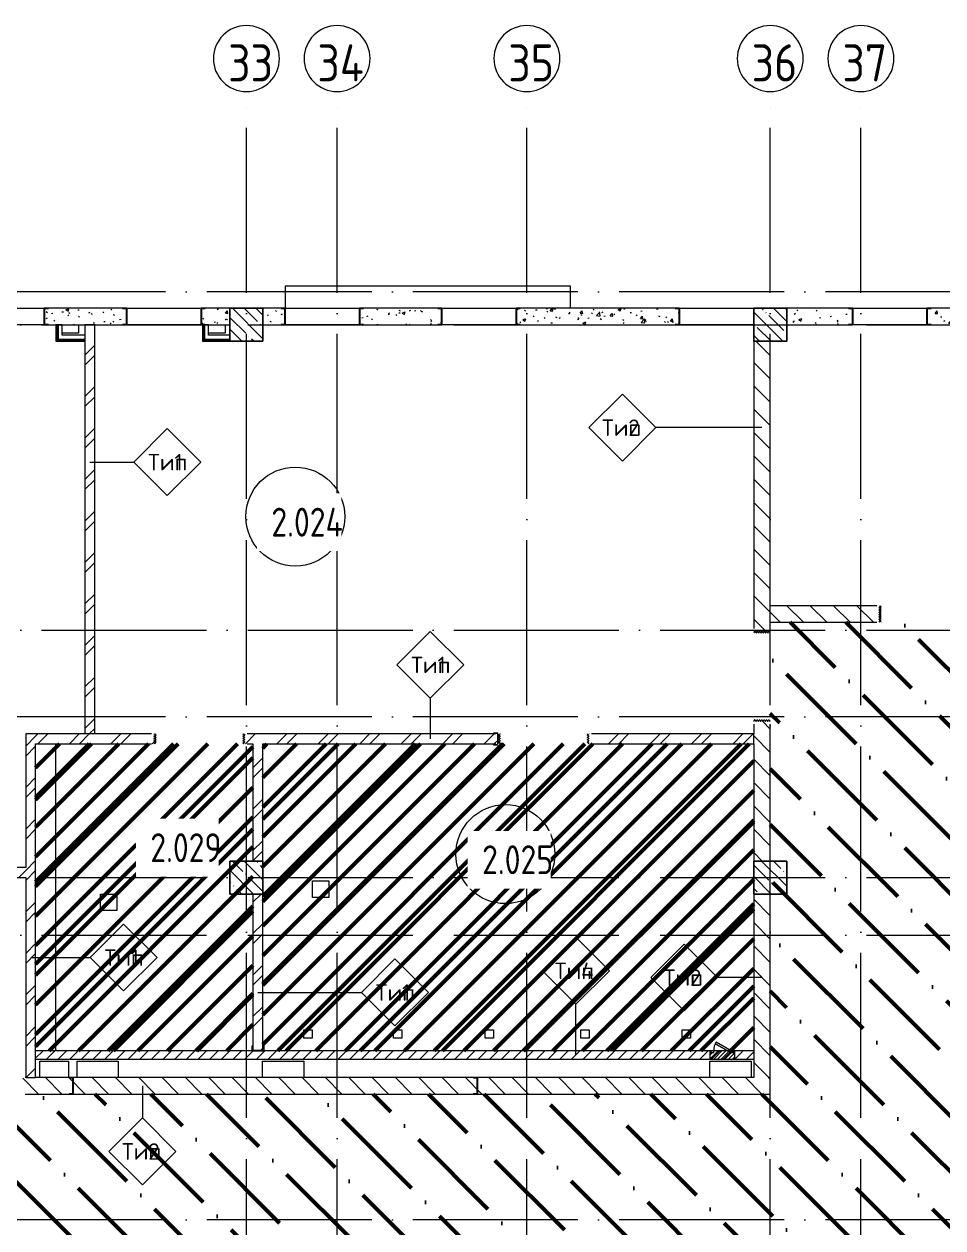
# Model space of a CAD drawing. Header units: millimetres. Extents: x -68946 to 288321, y -402657 to 324925.
# Drawn here: x 143814 to 154953, y -73557 to -58965 of the extents above; entities that cross this region are included whole.
import ezdxf

# ---------------------------------------------------------------- set-up
doc = ezdxf.new("R2010")
doc.units = ezdxf.units.MM
doc.linetypes.add('ADSK_Линия сетки', pattern=[2500, 2000, -250, 0, -250])
for name, color, linetype, lineweight in [('3.4) ПТ-11       4 вып', 150, 'Continuous', 60), ('3.4) ПТ-2.15    4 вып', 200, 'Continuous', 60), ('4.4) Обесп. ЧНП-8 4 вып', 152, 'Continuous', 60), ('A-AREA-____-IDEN', 250, 'Continuous', 9), ('A-DETL-GENF-OTLN', 250, 'Continuous', 5), ('A-DOOR-____-MCUT', 250, 'Continuous', 5), ('A-DOOR-____-OTLN', 250, 'Continuous', 5), ('A-FLOR-____-OTLN', 192, 'Continuous', 9), ('A-WALL-____-IDEN', 250, 'Continuous', 9), ('A-WALL-____-MCUT', 250, 'Continuous', 13), ('A-WALL-____-PATT', 250, 'Continuous', 13), ('A-WALL-FNSH-MCUT', 250, 'Continuous', 13), ('I-WALL-____-OTLN', 250, 'Continuous', 9), ('S-COLS-____-MCUT', 250, 'Continuous', 25), ('S-COLS-____-OTLN', 250, 'Continuous', 9), ('S-GRID-____-IDEN', 250, 'Continuous', 9), ('S-GRID-____-OTLN', 250, 'Continuous', 9)]:
    doc.layers.add(name, color=color, linetype=linetype, lineweight=lineweight)
doc.styles.add('GOST Common', font='', dxfattribs={"width": 0.9, "height": 350})
doc.styles.add('ISOCPEUR', font='isocpeur.ttf', dxfattribs={"width": 0.8, "height": 100})
doc.styles.add('ISOCPEUR_3', font='isocpeur.ttf', dxfattribs={"height": 250})
doc.styles.get('GOST Common').set_extended_font_data('GOST Common')
pattern_1 = [(135, (28708.77, -120984.93), (-141.42136, -141.42136), [])]
pattern_2 = [(45, (28708.77, -120984.93), (-251.4472, 251.4472), []), (45, (28708.77, -120603.93), (-251.4472, 251.4472), [])]
pattern_3 = [(135, (1751.41, 124.685), (-14.14214, -14.14214), []), (225, (1751.41, 124.685), (14.14214, -14.14214), [])]
pattern_4 = [(45, (-371.384, 124.685), (-14.1421, 14.1421), []), (135, (-371.384, 124.685), (-14.1421, -14.1421), [])]
pattern_5 = [(135, (1751.41, 164.685), (-14.14214, -14.14214), []), (225, (1751.41, 164.685), (14.14214, -14.14214), [])]
pattern_6 = [(45, (-371.384, 164.685), (-14.1421, 14.1421), []), (135, (-371.384, 164.685), (-14.1421, -14.1421), [])]
pattern_7 = [(135, (28708.77, -120984.93), (-142.5612, -142.5612), []), (135, (28851.33, -120984.93), (-142.5612, -142.5612), [252.016, -50.403, 3.353, -47.05])]
pattern_8 = [(50, (28708.77, -120984.93), (364.3679, -31.8783), [38.1, -419.1]), (355, (28708.77, -120984.93), (-70.4859, 382.1133), [30.48, -335.28]), (100.451, (28739.14, -120987.6), (293.885, 350.2334), [32.38, -356.18]), (46.184, (28708.77, -120883.33), (542.1585, -84.0858), [57.15, -628.65]), (96.636, (28753.95, -120890.34), (474.8049, 494.8554), [48.57, -534.27]), (351.184, (28708.8, -120883.33), (474.8102, 494.85), [45.72, -502.92]), (21, (28759.57, -120908.73), (303.22847, -204.53046), [38.1, -419.1]), (326, (28759.57, -120908.73), (123.6039, 368.376), [30.48, -335.28]), (71.451, (28784.84, -120925.78), (426.8341, 163.8427), [32.38, -356.18]), (37.5, (28708.77, -120984.93), (6.17665, 169.11015), [16.764, -314.452, 16.764, -323.596, -336.55]), (37.5, (28708.77, -120984.93), (6.17665, 169.11015), [-671.576, 16.764, -319.786]), (7.5, (28708.77, -120984.93), (133.63888, 200.3615), [16.764, -177.292, 16.764, -306.832, -128.27]), (7.5, (28708.77, -120984.93), (133.63888, 200.3615), [-517.652, 16.764, -111.506]), (327.5, (28595.49, -120984.93), (271.18182, -11.45836), [16.764, -110.236, 16.764, -379.476, -525.78]), (327.5, (28595.49, -120984.93), (271.18182, -11.45836), [-523.24, 16.764, -509.016]), (317.5, (28544.7, -120984.93), (296.2585, 50.85285), [16.764, -148.336, 16.764, -246.38, -373.38]), (317.5, (28544.7, -120984.93), (296.2585, 50.85285), [-428.244, 16.764, -356.616])]

# ---------------------------------------------------------------- blocks, each defined once
blk = doc.blocks.new('Дверь_СКБ_1Ст_Внутренняя - Д-32л_1100x2100h_Душ-42648193-АР1_Кладочный план 2 этажа С2и3')
at = {"layer": 'A-DOOR-____-OTLN'}
h = blk.add_hatch(dxfattribs=at)
h.set_pattern_fill('FP_24', color=256, style=0, pattern_type=2)
h.set_pattern_definition(pattern_4)
h.paths.add_polyline_path([(-537.5, 60), (-537.5, -60), (-512.5, -60), (-512.5, 60)])
h = blk.add_hatch(dxfattribs=at)
h.set_pattern_fill('FP_23', color=256, style=0, pattern_type=2)
h.set_pattern_definition(pattern_3)
h.paths.add_polyline_path([(562.5, 60), (537.5, 60), (537.5, -60), (562.5, -60)])
blk = doc.blocks.new('Дверь_СКБ_1Ст_Внутренняя - Д-3п_1100x2100h_С_У мужской_ С_У женский-V2-АР1_Кладочный план 2 этажа С2и3')
at = {"layer": 'A-DOOR-____-OTLN'}
h = blk.add_hatch(dxfattribs=at)
h.set_pattern_fill('FP_20', color=256, style=0, pattern_type=2)
h.set_pattern_definition(pattern_6)
h.paths.add_polyline_path([(-512.5, 100), (-537.5, 100), (-537.5, -100), (-512.5, -100)])
h = blk.add_hatch(dxfattribs=at)
h.set_pattern_fill('FP_19', color=256, style=0, pattern_type=2)
h.set_pattern_definition(pattern_5)
h.paths.add_polyline_path([(562.5, -100), (562.5, 100), (537.5, 100), (537.5, -100)])
blk = doc.blocks.new('Дверь_СКБ_1Ст_Внутренняя - Д-3п_1100x2100h_С_У мужской_ С_У женский-41848194-АР1_Кладочный план 2 этажа С2и3')
at = {"layer": 'A-DOOR-____-OTLN'}
h = blk.add_hatch(dxfattribs=at)
h.set_pattern_fill('FP_20', color=256, style=0, pattern_type=2)
h.set_pattern_definition(pattern_6)
h.paths.add_polyline_path([(-512.5, 100), (-537.5, 100), (-537.5, -100), (-512.5, -100)])
h = blk.add_hatch(dxfattribs=at)
h.set_pattern_fill('FP_19', color=256, style=0, pattern_type=2)
h.set_pattern_definition(pattern_5)
h.paths.add_polyline_path([(562.5, 100), (537.5, 100), (537.5, -100), (562.5, -100)])
blk = doc.blocks.new('ADSK_КолоннаНесущая_Швеллер_Гнутый_ГОСТ 8278-83 - 200х50х4_таб_1 2-38569602-АР1_Кладочный план 2 этажа С2и3')
at = {"layer": 'S-COLS-____-MCUT'}
for p, q in [((-10.1, 90), (-10.1, -90)), ((-6.1, -90), (-6.1, 90)), ((39.9, 100), (-0.1, 100)), ((-0.1, 96), (39.9, 96)), ((39.9, 96), (39.9, 100)), ((39.9, -96), (-0.1, -96)), ((-0.1, -100), (39.9, -100)), ((39.9, -100), (39.9, -96))]:
    blk.add_line(p, q, dxfattribs=at)
for centre, radius, start, end in [((-0.1, 90), 10, 90, 180), ((-0.1, 90), 6, 90, 180), ((-0.1, -90), 10, 180, 270), ((-0.1, -90), 6, 180, 270)]:
    blk.add_arc(centre, radius, start, end, dxfattribs=at)
blk = doc.blocks.new('ADSK_КолоннаНесущая_Швеллер_Гнутый_ГОСТ 8278-83 - 140х60х5_таб_1-V52-АР1_Кладочный план 2 этажа С2и3')
at = {"layer": 'S-COLS-____-MCUT'}
for p, q in [((-11.2, -58), (-11.2, 58)), ((43.8, 70), (-4.2, 70)), ((13.8, 65), (43.8, 65)), ((43.8, 65), (43.8, 70)), ((-4.2, -70), (43.8, -70)), ((43.8, -65), (13.8, -65)), ((43.8, -70), (43.8, -65))]:
    blk.add_line(p, q, dxfattribs=at)
for centre, radius, start, end in [((-4.2, 58), 12, 169.3934, 180), ((-4.2, 58), 7, 161.81725, 180), ((-4.2, 58), 12, 90, 115.6066), ((-4.2, -58), 12, 180, 190.6066), ((-4.2, -58), 7, 180, 198.18275), ((-4.2, -58), 12, 244.3934, 270)]:
    blk.add_arc(centre, radius, start, end, dxfattribs=at)
blk = doc.blocks.new('ADSK_КолоннаНесущая_Швеллер_Гнутый_ГОСТ 8278-83 - 140х60х5_таб_1-39139442-АР1_Кладочный план 2 этажа С2и3')
at = {"layer": 'S-COLS-____-MCUT'}
for p, q in [((-16.2, 58), (-16.2, -58)), ((-11.2, -58), (-11.2, 58)), ((43.8, 70), (-4.2, 70)), ((-4.2, 65), (43.8, 65)), ((43.8, 65), (43.8, 70)), ((43.8, -65), (-4.2, -65)), ((-4.2, -70), (43.8, -70)), ((43.8, -70), (43.8, -65))]:
    blk.add_line(p, q, dxfattribs=at)
for centre, radius, start, end in [((-4.2, 58), 12, 90, 180), ((-4.2, 58), 7, 90, 180), ((-4.2, -58), 12, 180, 270), ((-4.2, -58), 7, 180, 270)]:
    blk.add_arc(centre, radius, start, end, dxfattribs=at)
blk = doc.blocks.new('ADSK_КолоннаНесущая_Швеллер_Гнутый_ГОСТ 8278-83 - 200х50х4_таб_1 2-V47-АР1_Кладочный план 2 этажа С2и3')
at = {"layer": 'S-COLS-____-MCUT'}
for p, q in [((-10.1, 90), (-10.1, -90)), ((-6.1, -90), (-6.1, 90)), ((39.9, 100), (-0.1, 100)), ((-0.1, 96), (39.9, 96)), ((39.9, 96), (39.9, 100)), ((39.9, -96), (-0.1, -96)), ((-0.1, -100), (39.9, -100)), ((39.9, -100), (39.9, -96))]:
    blk.add_line(p, q, dxfattribs=at)
for centre, radius, start, end in [((-0.1, 90), 10, 90, 180), ((-0.1, 90), 6, 90, 180), ((-0.1, -90), 10, 180, 270), ((-0.1, -90), 6, 180, 270)]:
    blk.add_arc(centre, radius, start, end, dxfattribs=at)
blk = doc.blocks.new('Дверь_СКБ_1Ст_Внутренняя - Д-32п_1100x2100h_Душ-42648261-АР1_Кладочный план 2 этажа С2и3')
at = {"layer": 'A-DOOR-____-OTLN'}
h = blk.add_hatch(dxfattribs=at)
h.set_pattern_fill('FP_24', color=256, style=0, pattern_type=2)
h.set_pattern_definition(pattern_4)
h.paths.add_polyline_path([(-537.5, 60), (-537.5, -60), (-512.5, -60), (-512.5, 60)])
h = blk.add_hatch(dxfattribs=at)
h.set_pattern_fill('FP_23', color=256, style=0, pattern_type=2)
h.set_pattern_definition(pattern_3)
h.paths.add_polyline_path([(562.5, 60), (537.5, 60), (537.5, -60), (562.5, -60)])
blk = doc.blocks.new('АР_Люк - ЛРС_ВК_300х400_внутренний_RAL 9003-V63-АР1_Кладочный план 2 этажа С2и3')
at = {"layer": 'A-DOOR-____-OTLN'}
h = blk.add_hatch(dxfattribs=at)
h.set_pattern_fill('FP_88', color=256, style=0, pattern_type=2)
h.set_pattern_definition([(45, (125, 0), (-22.6274, 22.6274), [])])
h.paths.add_polyline_path([(275, -50), (275, 50), (-25, 50), (-25, -50)])
at = {"layer": 'A-DETL-GENF-OTLN'}
for p, q in [((275, 50), (-25, 50)), ((-25, 50), (-25, -50)), ((275, -50), (275, 50)), ((-25, -50), (275, -50))]:
    blk.add_line(p, q, dxfattribs=at)
at = {"layer": 'A-DOOR-____-MCUT'}
for p, q in [((48, 155), (38, 138)), ((230, 50), (48, 155)), ((20, 50), (-15, 50)), ((-15, 50), (-15, 30)), ((-15, 30), (20, 30)), ((20, 30), (20, 50)), ((38, 138), (220, 33)), ((220, 33), (230, 50)), ((265, 50), (230, 50)), ((230, 50), (230, 30)), ((230, 30), (265, 30)), ((265, 30), (265, 50))]:
    blk.add_line(p, q, dxfattribs=at)
blk.add_arc((230, 50), 210, 150, 180, dxfattribs=at)
blk = doc.blocks.new('Ось сетки - Круг_Ø8 мм-39983606-АР1_Кладочный план 2 этажа С2и3')
at = {"layer": 'S-GRID-____-IDEN'}
for start, end in [(360, 180), (180, 360)]:
    blk.add_arc((0, 0), 4, start, end, dxfattribs=at)
blk = doc.blocks.new('AAR_СКБ_Марка_Помещения_мал - Номер-28977439-АР1_Кладочный план 2 этажа С2и3')
at = {"layer": 'A-AREA-____-IDEN'}
blk.add_circle((-0.028, 0), 3, dxfattribs=at)
blk = doc.blocks.new('ADSK_Марка_Стена - Типоразмер_ADSK_Марка-30564887-АР1_Кладочный план 2 этажа С2и3')
at = {"layer": 'A-WALL-____-IDEN'}
for p, q in [((-0.16, 4.37), (-4.21, 0.31)), ((3.9, 0.31), (-0.16, 4.37)), ((-4.21, 0.31), (-0.16, -3.74)), ((-0.16, -3.74), (3.9, 0.31))]:
    blk.add_line(p, q, dxfattribs=at)

msp = doc.modelspace()

# ---------------------------------------------------------------- hatches: boundary and pattern name
at = {"layer": '3.4) ПТ-11       4 вып'}
h = msp.add_hatch(dxfattribs=at)
h.set_pattern_fill('ANSI31', color=256, scale=222)
h.paths.add_polyline_path([(146588.7728, -67689.9347), (143953.7722, -67689.9347), (143953.7722, -71409.9347), (146588.7728, -71409.9347)])
h = msp.add_hatch(dxfattribs=at)
h.set_pattern_fill('ANSI31', color=256, scale=222)
h.paths.add_polyline_path([(146708.7728, -67689.9347), (152658.7718, -67689.9347), (152658.7718, -71409.9347), (146708.7728, -71409.9347)])
at = {"layer": '3.4) ПТ-2.15    4 вып'}
h = msp.add_hatch(dxfattribs=at)
h.set_pattern_fill('ANSI36', color=256, scale=150, angle=90)
h.paths.add_polyline_path([(147408.7722, -75659.9342), (165208.7722, -75659.9342), (165208.7722, -71934.9336), (147408.7722, -71934.9336), (137808.8181, -71934.9336), (137808.8181, -85209.9342), (147408.7722, -85209.9342)])
h.paths.add_polyline_path([(142108.7722, -81209.9347), (142108.7722, -80809.9347), (142958.7722, -80809.9347), (142958.7722, -81209.9347)], flags=16)
h.paths.add_polyline_path([(142108.7722, -75659.9347), (142108.7722, -75259.9342), (142958.7722, -75259.9342), (142958.7722, -75659.9347)], flags=16)
h.paths.add_polyline_path([(152858.7718, -71934.9336), (155629.7509, -71934.9336), (155629.7509, -66214.9336), (152858.7718, -66214.9336)])
at = {"layer": '4.4) Обесп. ЧНП-8 4 вып'}
h = msp.add_hatch(dxfattribs=at)
h.set_pattern_fill('ANSI31', color=256, scale=80)
h.paths.add_polyline_path([(146588.7728, -67689.9347), (143953.7722, -67689.9347), (143953.7722, -71409.9347), (146588.7728, -71409.9347)])
h = msp.add_hatch(dxfattribs=at)
h.set_pattern_fill('ANSI31', color=256, scale=80)
h.paths.add_polyline_path([(146708.7728, -67689.9347), (152658.7718, -67689.9347), (152658.7718, -71409.9347), (146708.7728, -71409.9347)])
at = {"layer": 'A-WALL-____-PATT', "lineweight": 15}
h = msp.add_hatch(dxfattribs=at)
h.set_pattern_fill('FP_83', color=256, style=0, pattern_type=2)
h.set_pattern_definition(pattern_8)
h.paths.add_polyline_path([(145058.7722, -62609.9347), (145058.7722, -62409.9347), (144058.7722, -62409.9347), (144058.7722, -62609.9347), (145012.6925, -62609.9347)])
h.paths.add_polyline_path([(142958.7503, -62609.9347), (143158.7722, -62609.9347), (143158.7722, -62409.9347), (142958.7503, -62409.9347)])
h.paths.add_polyline_path([(145958.7722, -62609.9347), (146308.7503, -62609.9347), (146308.7503, -62409.9347), (145958.7722, -62409.9347), (145958.7722, -62530.9962)])
h = msp.add_hatch(dxfattribs=at)
h.set_pattern_fill('FP_83', color=256, style=0, pattern_type=2)
h.set_pattern_definition(pattern_8)
h.paths.add_polyline_path([(150710.5839, -62609.9347), (151758.7503, -62609.9347), (151758.7503, -62409.9347), (149778.7722, -62409.9347), (149778.7722, -62609.9347)])
h.paths.add_polyline_path([(146978.7728, -62609.9347), (146978.7728, -62409.9347), (146708.7503, -62409.9347), (146708.7503, -62609.9347)])
h.paths.add_polyline_path([(147878.7728, -62609.9347), (148878.7722, -62609.9347), (148878.7722, -62409.9347), (147878.7728, -62409.9347)])
h = msp.add_hatch(dxfattribs=at)
h.set_pattern_fill('FP_83', color=256, style=0, pattern_type=2)
h.set_pattern_definition(pattern_8)
h.paths.add_polyline_path([(157678.7503, -62609.9347), (157678.7503, -62409.9347), (156858.7722, -62409.9346), (156858.7722, -62609.9346), (157418.7722, -62609.9347)])
h.paths.add_polyline_path([(155958.7722, -62609.9345), (155958.7722, -62409.9345), (154758.7717, -62409.9344), (154758.7717, -62609.9344), (154984.0024, -62609.9344)])
h.paths.add_polyline_path([(153858.7717, -62609.9343), (153858.7717, -62409.9343), (153058.7503, -62409.9342), (153058.7503, -62609.9342), (153559.5296, -62609.9342)])
h = msp.add_hatch(dxfattribs=at)
h.set_pattern_fill('FP_12', color=256, style=0, pattern_type=2)
h.set_pattern_definition(pattern_2)
h.paths.add_polyline_path([(144549.7718, -67569.9347), (144669.7718, -67569.9347), (144669.7718, -62609.9342), (144549.7718, -62609.9342), (144549.7718, -64042.982)])
h = msp.add_hatch(dxfattribs=at)
h.set_pattern_fill('FP_1', color=256, style=0, pattern_type=2)
h.set_pattern_definition(pattern_1)
h.paths.add_polyline_path([(152858.7718, -71734.9336), (152858.7718, -69509.9342), (152658.7718, -69509.9342), (152658.7718, -71734.9336)])
h.paths.add_polyline_path([(152858.7718, -69109.9342), (152858.7718, -67419.9336), (152658.7718, -67419.9336), (152658.7718, -69109.9342)])
h.paths.add_polyline_path([(152858.7718, -66319.9336), (152858.7718, -62809.9347), (152658.7718, -62809.9347), (152658.7718, -66319.9336)])
h = msp.add_hatch(dxfattribs=at)
h.set_pattern_fill('FP_1', color=256, style=0, pattern_type=2)
h.set_pattern_definition(pattern_1)
h.paths.add_polyline_path([(152858.7718, -66214.9336), (154179.5173, -66214.9336), (154179.5173, -66014.9336), (152858.7718, -66014.9336)])
h.paths.add_polyline_path([(155829.7509, -66214.9336), (155829.7509, -66014.9336), (155279.5173, -66014.9336), (155279.5173, -66214.9336), (155629.7509, -66214.9336)])
h = msp.add_hatch(dxfattribs=at)
h.set_pattern_fill('FP_12', color=256, style=0, pattern_type=2)
h.set_pattern_definition(pattern_2)
h.paths.add_polyline_path([(143953.7722, -71734.9336), (143953.7722, -67569.9347), (143833.7722, -67569.9347), (143833.7722, -71734.9336)])
h = msp.add_hatch(dxfattribs=at)
h.set_pattern_fill('FP_12', color=256, style=0, pattern_type=2)
h.set_pattern_definition(pattern_2)
h.paths.add_polyline_path([(152658.7718, -67689.9347), (152658.7718, -67569.9347), (150663.7722, -67569.9347), (150663.7722, -67689.9347), (150710.5839, -67689.9347)])
h.paths.add_polyline_path([(143953.7722, -67689.9347), (145388.7728, -67689.9347), (145388.7728, -67569.9347), (143953.7722, -67569.9347)])
h.paths.add_polyline_path([(146708.7728, -67689.9347), (149563.7722, -67689.9347), (149563.7722, -67569.9347), (146488.7728, -67569.9347), (146488.7728, -67689.9347), (146588.7728, -67689.9347)])
h = msp.add_hatch(dxfattribs=at)
h.set_pattern_fill('FP_12', color=256, style=0, pattern_type=2)
h.set_pattern_definition(pattern_2)
h.paths.add_polyline_path([(146708.7728, -71409.9347), (146708.7728, -69509.9343), (146588.7728, -69509.9343), (146588.7728, -71409.9347)])
h.paths.add_polyline_path([(146588.7728, -69109.9342), (146708.7728, -69109.9342), (146708.7728, -67689.9347), (146588.7728, -67689.9347), (146588.7728, -68074.9441)])
h = msp.add_hatch(dxfattribs=at)
h.set_pattern_fill('FP_12', color=256, style=0, pattern_type=2)
h.set_pattern_definition(pattern_2)
h.paths.add_polyline_path([(143833.7722, -69309.9342), (143833.7722, -69189.9342), (142958.7652, -69189.9342), (142958.7652, -69309.9342)])
h.paths.add_polyline_path([(142558.7652, -69309.9342), (142558.7652, -69189.9342), (142508.7722, -69189.9342), (142508.7722, -69309.9342)])
h.paths.add_polyline_path([(141838.7722, -69309.9342), (142108.7722, -69309.9342), (142108.7722, -69189.9342), (141838.7722, -69189.9342)])
h = msp.add_hatch(dxfattribs=at)
h.set_pattern_fill('FP_16', color=94, style=0, pattern_type=2)
h.set_pattern_definition([(45, (28708.77, -120984.93), (-70.71068, 70.71068), [])])
h.paths.add_polyline_path([(152428.7718, -71509.9347), (152658.7718, -71509.9347), (152658.7718, -71409.9347), (152418.7718, -71409.9347), (152418.7718, -71429.9347), (152383.7718, -71429.9347), (152383.7718, -71409.9347), (152373.7718, -71427.2553), (152343.7718, -71409.9347), (152173.7718, -71409.9347), (152173.7718, -71429.9347), (152138.7718, -71429.9347), (152138.7718, -71409.9347), (143953.7722, -71409.9347), (143953.7722, -71509.9347), (152418.7718, -71509.9347)])
h = msp.add_hatch(dxfattribs=at)
h.set_pattern_fill('FP_1', color=256, style=0, pattern_type=2)
h.set_pattern_definition(pattern_1)
h.paths.add_polyline_path([(152858.7718, -71934.9336), (152858.7718, -71734.9336), (143798.7722, -71734.9336), (143798.7722, -71934.9336), (150710.5839, -71934.9336)])
h.paths.add_polyline_path([(140739.2739, -71934.9336), (142698.7722, -71934.9336), (142698.7722, -71734.9336), (137808.8181, -71734.9336), (137808.8181, -71934.9336), (139314.8011, -71934.9336)])
at = {"layer": 'S-COLS-____-OTLN', "lineweight": 5}
h = msp.add_hatch(dxfattribs=at)
h.set_pattern_fill('FP_40', color=256, style=0, pattern_type=2)
h.set_pattern_definition(pattern_7)
h.paths.add_polyline_path([(146308.7503, -62809.9347), (146708.7503, -62809.9347), (146708.7503, -62409.9347), (146308.7503, -62409.9347), (146308.7503, -62609.9347)])
h = msp.add_hatch(dxfattribs=at)
h.set_pattern_fill('FP_40', color=256, style=0, pattern_type=2)
h.set_pattern_definition(pattern_7)
h.paths.add_polyline_path([(153058.7503, -62809.9347), (153058.7503, -62409.9347), (152658.7503, -62409.9347), (152658.7503, -62809.9347)])
h = msp.add_hatch(dxfattribs=at)
h.set_pattern_fill('FP_40', color=256, style=0, pattern_type=2)
h.set_pattern_definition(pattern_7)
h.paths.add_polyline_path([(146308.7503, -69509.9342), (146708.7503, -69509.9342), (146708.7503, -69109.9342), (146308.7503, -69109.9342)])
h = msp.add_hatch(dxfattribs=at)
h.set_pattern_fill('FP_40', color=256, style=0, pattern_type=2)
h.set_pattern_definition(pattern_7)
h.paths.add_polyline_path([(153058.7503, -69509.9342), (153058.7503, -69109.9342), (152658.7503, -69109.9342), (152658.7503, -69509.9342), (152858.7718, -69509.9342)])

# ---------------------------------------------------------------- linework, layer by layer
at = {"layer": 'A-FLOR-____-OTLN'}
for p, q in [((146978.7728, -62139.9342), (146978.7728, -62409.9336)), ((150438.8423, -62139.9342), (146978.7728, -62139.9342)), ((150438.8423, -62409.9336), (150438.8423, -62139.9342)), ((144473.7722, -62709.9336), (144275.6801, -62709.9336)), ((144473.7722, -62609.9347), (144473.7722, -62709.9336)), ((146250.6801, -62709.9342), (146050.6801, -62709.9342)), ((146250.6801, -62609.9347), (146250.6801, -62709.9342)), ((144193.7722, -67689.9347), (144193.7722, -71409.9347)), ((147308.7728, -69549.9342), (147308.7728, -69349.9342)), ((147308.7728, -69349.9342), (147508.7728, -69349.9342)), ((147508.7728, -69349.9342), (147508.7728, -69549.9342)), ((144740.2459, -69709.9347), (144740.2459, -69509.9347)), ((144740.2459, -69509.9347), (144940.2459, -69509.9347)), ((144940.2459, -69509.9347), (144940.2459, -69709.9347)), ((147508.7728, -69549.9342), (147308.7728, -69549.9342)), ((144940.2459, -69709.9347), (144740.2459, -69709.9347)), ((147205.0722, -71256.4899), (147205.0722, -71156.4899)), ((147205.0722, -71156.4899), (147305.0722, -71156.4899)), ((147305.0722, -71156.4899), (147305.0722, -71256.4899)), ((148292.4938, -71256.4899), (148292.4938, -71156.4899)), ((148292.4938, -71156.4899), (148392.4938, -71156.4899)), ((148392.4938, -71156.4899), (148392.4938, -71256.4899)), ((149403.0482, -71256.4899), (149403.0482, -71156.4899)), ((149403.0482, -71156.4899), (149503.0482, -71156.4899)), ((149503.0482, -71156.4899), (149503.0482, -71256.4899)), ((150564.9713, -71256.4899), (150564.9713, -71156.4899)), ((150564.9713, -71156.4899), (150664.9713, -71156.4899)), ((150664.9713, -71156.4899), (150664.9713, -71256.4899)), ((151792.3817, -71256.4899), (151792.3817, -71156.4899)), ((151792.3817, -71156.4899), (151892.3817, -71156.4899)), ((151892.3817, -71156.4899), (151892.3817, -71256.4899)), ((147305.0722, -71256.4899), (147205.0722, -71256.4899)), ((148392.4938, -71256.4899), (148292.4938, -71256.4899)), ((149503.0482, -71256.4899), (149403.0482, -71256.4899)), ((150664.9713, -71256.4899), (150564.9713, -71256.4899)), ((151892.3817, -71256.4899), (151792.3817, -71256.4899)), ((144003.7509, -71734.9336), (144003.7509, -71534.9336)), ((144003.7509, -71534.9336), (144353.7509, -71534.9336)), ((144353.7509, -71534.9336), (144353.7509, -71734.9336)), ((144455.6119, -71734.9336), (144455.6119, -71534.9336)), ((144455.6119, -71534.9336), (144955.6119, -71534.9336)), ((144955.6119, -71534.9336), (144955.6119, -71734.9336)), ((146705.628, -71734.9336), (146705.628, -71534.9336)), ((146705.628, -71534.9336), (147205.628, -71534.9336)), ((147205.628, -71534.9336), (147205.628, -71734.9336)), ((152128.7728, -71734.9336), (152128.7728, -71534.9342)), ((152128.7728, -71534.9342), (152628.7728, -71534.9342)), ((152628.7728, -71534.9342), (152628.7728, -71734.9336))]:
    msp.add_line(p, q, dxfattribs=at)
at = {"layer": 'A-WALL-____-IDEN'}
for p, q in [((152758.7718, -63855.8329), (151473.1468, -63855.8329)), ((144609.7718, -64273.237), (145143.8981, -64273.237)), ((148738.9733, -67629.9347), (148738.9733, -67137.2504)), ((143893.7722, -70278.9647), (144614.2213, -70278.9647)), ((152758.7718, -70521.7926), (152221.2304, -70521.7926)), ((146648.7728, -70701.8956), (147903.1478, -70701.8956)), ((150503.0868, -71459.9347), (150503.0868, -70844.9852)), ((145248.5971, -71834.9336), (145248.5971, -72222.6472))]:
    msp.add_line(p, q, dxfattribs=at)
at = {"layer": 'A-WALL-____-MCUT', "color": 7, "lineweight": 15}
for p, q in [((145058.7722, -62409.9347), (144058.7722, -62409.9347)), ((144058.7722, -62409.9347), (144058.7722, -62609.9347)), ((145058.7722, -62609.9347), (145058.7722, -62409.9347)), ((146308.7503, -62409.9347), (145958.7722, -62409.9347)), ((145958.7722, -62409.9347), (145958.7722, -62609.9347)), ((146978.7728, -62409.9347), (146708.7503, -62409.9347)), ((146708.7503, -62409.9347), (146708.7503, -62609.9347)), ((146978.7728, -62609.9347), (146978.7728, -62409.9347)), ((148878.7722, -62409.9347), (147878.7728, -62409.9347)), ((147878.7728, -62409.9347), (147878.7728, -62609.9347)), ((148878.7722, -62609.9347), (148878.7722, -62409.9347)), ((151758.7503, -62409.9347), (149778.7722, -62409.9347)), ((149778.7722, -62409.9347), (149778.7722, -62609.9347)), ((151758.7503, -62609.9347), (151758.7503, -62409.9347)), ((153858.7717, -62409.9343), (153058.7503, -62409.9342)), ((153058.7503, -62409.9342), (153058.7503, -62609.9342)), ((153858.7717, -62609.9343), (153858.7717, -62409.9343)), ((155958.7722, -62409.9345), (154758.7717, -62409.9344)), ((154758.7717, -62409.9344), (154758.7717, -62609.9344)), ((144058.7722, -62609.9347), (145058.7722, -62609.9347)), ((144669.7718, -62609.9342), (144549.7718, -62609.9342)), ((144549.7718, -62609.9342), (144549.7718, -67569.9347)), ((144669.7718, -67569.9347), (144669.7718, -62609.9342)), ((145958.7722, -62609.9347), (146308.7503, -62609.9347)), ((146708.7503, -62609.9347), (146978.7728, -62609.9347)), ((147878.7728, -62609.9347), (148878.7722, -62609.9347)), ((149778.7722, -62609.9347), (151758.7503, -62609.9347)), ((153058.7503, -62609.9342), (153858.7717, -62609.9343)), ((154758.7717, -62609.9344), (155958.7722, -62609.9345)), ((152858.7718, -62809.9347), (152658.7718, -62809.9347)), ((152658.7718, -62809.9347), (152658.7718, -66289.9336)), ((152858.7718, -66289.9336), (152858.7718, -62809.9347)), ((154149.5173, -66014.9336), (152858.7718, -66014.9336)), ((152858.7718, -66214.9336), (154149.5173, -66214.9336)), ((152658.7718, -67449.9336), (152658.7718, -67569.9347)), ((152858.7718, -69109.9342), (152858.7718, -67449.9336)), ((143833.7722, -67569.9347), (143833.7722, -69189.9342)), ((145358.7728, -67569.9347), (143833.7722, -67569.9347)), ((143953.7722, -71734.9336), (143953.7722, -67689.9347)), ((143953.7722, -67689.9347), (145358.7728, -67689.9347)), ((149533.7722, -67569.9347), (146518.7728, -67569.9347)), ((146518.7728, -67689.9347), (146588.7728, -67689.9347)), ((146588.7728, -67689.9347), (146588.7728, -69109.9342)), ((146708.7728, -67689.9347), (149533.7722, -67689.9347)), ((146708.7728, -69109.9342), (146708.7728, -67689.9347)), ((152658.7718, -67569.9347), (150693.7722, -67569.9347)), ((150693.7722, -67689.9347), (152658.7718, -67689.9347)), ((152658.7718, -67689.9347), (152658.7718, -69109.9342)), ((143833.7722, -69189.9342), (142958.7652, -69189.9342)), ((142958.7652, -69309.9342), (143833.7722, -69309.9342)), ((143833.7722, -69309.9342), (143833.7722, -71734.9336)), ((146588.7728, -69509.9343), (146588.7728, -71409.9347)), ((146708.7728, -71409.9347), (146708.7728, -69509.9343)), ((152658.7718, -69509.9342), (152658.7718, -71734.9336)), ((152858.7718, -71934.9336), (152858.7718, -69509.9342)), ((143833.7722, -71734.9336), (143828.7722, -71734.9336)), ((152658.7718, -71734.9336), (143953.7722, -71734.9336)), ((143828.7722, -71934.9336), (152858.7718, -71934.9336))]:
    msp.add_line(p, q, dxfattribs=at)
at = {"layer": 'A-WALL-____-MCUT', "lineweight": 15}
for p, q in [((146308.7503, -62609.9347), (146308.7503, -62409.9347)), ((152658.7718, -67689.9347), (152658.7718, -67569.9347)), ((146588.7728, -69109.9342), (146708.7728, -69109.9342)), ((152658.7718, -69109.9342), (152858.7718, -69109.9342)), ((146708.7728, -69509.9343), (146588.7728, -69509.9343)), ((152858.7718, -69509.9342), (152658.7718, -69509.9342)), ((146588.7728, -71409.9347), (146708.7728, -71409.9347)), ((143833.7722, -71734.9336), (143953.7722, -71734.9336))]:
    msp.add_line(p, q, dxfattribs=at)
at = {"layer": 'A-WALL-____-MCUT', "color": 42, "lineweight": 15}
for p, q in [((144213.1801, -62609.9347), (144213.1801, -62797.4347)), ((145988.1473, -62609.9347), (145988.1472, -62797.4347)), ((144213.1801, -62797.4347), (144549.7718, -62797.4347)), ((145988.1472, -62797.4347), (146308.7503, -62797.4347))]:
    msp.add_line(p, q, dxfattribs=at)
at = {"layer": 'A-WALL-____-MCUT', "color": 30, "lineweight": 15}
for p, q in [((144275.6801, -62609.9347), (144225.6801, -62609.9347)), ((144225.6801, -62609.9347), (144225.6801, -62784.9347)), ((144275.6801, -62734.9347), (144275.6801, -62609.9347)), ((144549.7718, -62734.9347), (144275.6801, -62734.9347)), ((146000.6473, -62609.9347), (146000.6472, -62784.9347)), ((146050.6473, -62609.9347), (146000.6473, -62609.9347)), ((146050.6472, -62734.9347), (146050.6473, -62609.9347)), ((146308.7503, -62734.9347), (146050.6472, -62734.9347)), ((146308.7503, -62784.9347), (146308.7503, -62734.9347)), ((144225.6801, -62784.9347), (144549.7718, -62784.9347)), ((146000.6472, -62784.9347), (146308.7503, -62784.9347))]:
    msp.add_line(p, q, dxfattribs=at)
at = {"layer": 'A-WALL-____-MCUT', "color": 84, "lineweight": 15}
for p, q in [((146588.7728, -71409.9347), (143953.7722, -71409.9347)), ((152138.7718, -71409.9347), (146708.7728, -71409.9347)), ((152343.7718, -71409.9347), (152173.7718, -71409.9347)), ((152658.7718, -71409.9347), (152418.7718, -71409.9347)), ((143953.7722, -71509.9347), (152658.7718, -71509.9347))]:
    msp.add_line(p, q, dxfattribs=at)
at = {"layer": 'A-WALL-FNSH-MCUT', "lineweight": 15}
for p, q in [((144225.6801, -62609.9347), (144200.6801, -62609.9347)), ((144200.6801, -62609.9347), (144200.6801, -62809.9347)), ((145975.6473, -62609.9347), (145975.6472, -62809.9347)), ((146000.6473, -62609.9347), (145975.6473, -62609.9347)), ((144200.6801, -62809.9347), (144549.7718, -62809.9347)), ((145975.6472, -62809.9347), (146308.7503, -62809.9347)), ((146308.7503, -62809.9347), (146308.7503, -62784.9347))]:
    msp.add_line(p, q, dxfattribs=at)
at = {"layer": 'I-WALL-____-OTLN', "lineweight": 15}
for p, q in [((143158.7722, -62409.9347), (144058.7722, -62409.9347)), ((145058.7722, -62409.9347), (145958.7722, -62409.9347)), ((146978.7728, -62409.9347), (147878.7728, -62409.9347)), ((148878.7722, -62409.9347), (149778.7722, -62409.9347)), ((151758.7503, -62409.9347), (152658.7503, -62409.9347)), ((153858.7718, -62409.9343), (154758.7717, -62409.9344)), ((144058.7722, -62609.9347), (143158.7722, -62609.9347)), ((145958.7722, -62609.9347), (145058.7722, -62609.9347)), ((147878.7728, -62609.9347), (146978.7728, -62609.9347)), ((149778.7722, -62609.9347), (148878.7722, -62609.9347)), ((152658.7503, -62609.9347), (151758.7503, -62609.9347)), ((154758.7717, -62609.9344), (153858.7718, -62609.9343))]:
    msp.add_line(p, q, dxfattribs=at)
at = {"layer": 'S-COLS-____-MCUT'}
for p, q in [((146708.7503, -62409.9347), (146308.7503, -62409.9347)), ((146708.7503, -62809.9347), (146708.7503, -62409.9347)), ((153058.7503, -62409.9347), (152658.7503, -62409.9347)), ((152658.7503, -62409.9347), (152658.7503, -62809.9347)), ((153058.7503, -62809.9347), (153058.7503, -62409.9347)), ((146308.7503, -62609.9347), (146308.7503, -62809.9347)), ((146308.7503, -62809.9347), (146708.7503, -62809.9347)), ((152658.7503, -62809.9347), (153058.7503, -62809.9347)), ((146588.7728, -69109.9342), (146308.7503, -69109.9342)), ((146308.7503, -69109.9342), (146308.7503, -69509.9342)), ((146708.7503, -69509.9342), (146708.7503, -69109.9342)), ((152658.7503, -69109.9342), (152658.7503, -69509.9342)), ((153058.7503, -69109.9342), (152858.7718, -69109.9342)), ((153058.7503, -69509.9342), (153058.7503, -69109.9342)), ((146308.7503, -69509.9342), (146588.7728, -69509.9342)), ((152858.7718, -69509.9342), (153058.7503, -69509.9342))]:
    msp.add_line(p, q, dxfattribs=at)
at = {"layer": 'S-COLS-____-OTLN'}
for p, q in [((146308.7503, -62409.9347), (146308.7503, -62609.9347)), ((146708.7503, -69109.9342), (146588.7728, -69109.9342)), ((152858.7718, -69109.9342), (152658.7503, -69109.9342)), ((146588.7728, -69509.9342), (146708.7503, -69509.9342)), ((152658.7503, -69509.9342), (152858.7718, -69509.9342))]:
    msp.add_line(p, q, dxfattribs=at)
at = {"layer": 'S-GRID-____-OTLN', "linetype": 'ADSK_Линия сетки'}
for p, q in [((146508.7722, -124723.7741), (146508.7722, -59782.9296)), ((147608.7722, -124723.7741), (147608.7722, -59782.9296)), ((149908.7722, -124723.7741), (149908.7722, -59782.9296)), ((152858.7722, -124723.7741), (152858.7722, -59782.9296)), ((153958.7722, -124723.7741), (153958.7722, -59782.9296)), ((185529.6518, -62209.9342), (128028.7722, -62209.9342)), ((94022.7944, -62609.9342), (184259.6518, -62609.9342)), ((94022.7944, -66309.9342), (185529.6518, -66309.9342)), ((185529.6518, -67359.9342), (128028.7722, -67359.9342)), ((94022.7944, -69309.9342), (185529.6518, -69309.9342)), ((94022.7944, -70009.9342), (185529.6518, -70009.9342)), ((185529.6518, -73459.9342), (128028.7722, -73459.9342))]:
    msp.add_line(p, q, dxfattribs=at)

# ---------------------------------------------------------------- block references
at = {"layer": 'A-AREA-____-IDEN', "xscale": 200, "yscale": 200, "zscale": 99.99999999999993}
for p in [(147107.4785, -64935.0281), (149654.2344, -69026.2955)]:
    msp.add_blockref('AAR_СКБ_Марка_Помещения_мал - Номер-28977439-АР1_Кладочный план 2 этажа С2и3', p, dxfattribs=at)
at = {"layer": 'A-DOOR-____-OTLN', "color": 255}
for name, p, rotation in [('Дверь_СКБ_1Ст_Внутренняя - Д-3п_1100x2100h_С_У мужской_ С_У женский-41848194-АР1_Кладочный план 2 этажа С2и3', (154742.0173, -66114.9336), 180), ('Дверь_СКБ_1Ст_Внутренняя - Д-3п_1100x2100h_С_У мужской_ С_У женский-V2-АР1_Кладочный план 2 этажа С2и3', (152758.7718, -66857.4336), 269.9999999999999), ('Дверь_СКБ_1Ст_Внутренняя - Д-32п_1100x2100h_Душ-42648261-АР1_Кладочный план 2 этажа С2и3', (145951.2728, -67629.9347), 180), ('Дверь_СКБ_1Ст_Внутренняя - Д-32л_1100x2100h_Душ-42648193-АР1_Кладочный план 2 этажа С2и3', (150126.2722, -67629.9347), 180)]:
    msp.add_blockref(name, p, dxfattribs=dict(at, rotation=rotation))
at = {"layer": 'A-DOOR-____-OTLN', "color": 250}
msp.add_blockref('АР_Люк - ЛРС_ВК_300х400_внутренний_RAL 9003-V63-АР1_Кладочный план 2 этажа С2и3', (152153.7718, -71459.9347), dxfattribs=at)
at = {"layer": 'A-WALL-____-IDEN', "xscale": 99.99999999999993, "yscale": 99.99999999999993, "zscale": 99.99999999999993}
for p in [(151083.0549, -63887.0829), (145565.24, -64304.487), (148754.5983, -66762.7835), (145035.5632, -70310.2147), (150518.7118, -70470.5183), (151831.1385, -70553.0426), (148324.4897, -70733.1456), (145264.2221, -72659.6141)]:
    msp.add_blockref('ADSK_Марка_Стена - Типоразмер_ADSK_Марка-30564887-АР1_Кладочный план 2 этажа С2и3', p, dxfattribs=at)
at = {"layer": 'S-COLS-____-OTLN'}
for p in [(144068.8722, -62509.9336), (145968.8722, -62509.9336), (147888.8728, -62509.9336), (149788.8722, -62509.9336), (154768.8718, -62509.9336)]:
    msp.add_blockref('ADSK_КолоннаНесущая_Швеллер_Гнутый_ГОСТ 8278-83 - 200х50х4_таб_1 2-38569602-АР1_Кладочный план 2 этажа С2и3', p, dxfattribs=at)
for name, p, rotation in [('ADSK_КолоннаНесущая_Швеллер_Гнутый_ГОСТ 8278-83 - 200х50х4_таб_1 2-38569602-АР1_Кладочный план 2 этажа С2и3', (145048.6722, -62509.9932), 180), ('ADSK_КолоннаНесущая_Швеллер_Гнутый_ГОСТ 8278-83 - 200х50х4_таб_1 2-38569602-АР1_Кладочный план 2 этажа С2и3', (146968.6728, -62509.9932), 180), ('ADSK_КолоннаНесущая_Швеллер_Гнутый_ГОСТ 8278-83 - 200х50х4_таб_1 2-38569602-АР1_Кладочный план 2 этажа С2и3', (148868.6722, -62509.9932), 180), ('ADSK_КолоннаНесущая_Швеллер_Гнутый_ГОСТ 8278-83 - 200х50х4_таб_1 2-38569602-АР1_Кладочный план 2 этажа С2и3', (151748.6503, -62509.9932), 180), ('ADSK_КолоннаНесущая_Швеллер_Гнутый_ГОСТ 8278-83 - 200х50х4_таб_1 2-38569602-АР1_Кладочный план 2 этажа С2и3', (153848.6718, -62509.9932), 180), ('ADSK_КолоннаНесущая_Швеллер_Гнутый_ГОСТ 8278-83 - 140х60х5_таб_1-V52-АР1_Кладочный план 2 этажа С2и3', (149547.5722, -67629.9347), 180), ('ADSK_КолоннаНесущая_Швеллер_Гнутый_ГОСТ 8278-83 - 140х60х5_таб_1-39139442-АР1_Кладочный план 2 этажа С2и3', (146648.7728, -71393.7347), 90.00000000000138), ('ADSK_КолоннаНесущая_Швеллер_Гнутый_ГОСТ 8278-83 - 200х50х4_таб_1 2-V47-АР1_Кладочный план 2 этажа С2и3', (144398.7181, -71834.9336), 180), ('ADSK_КолоннаНесущая_Швеллер_Гнутый_ГОСТ 8278-83 - 200х50х4_таб_1 2-V47-АР1_Кладочный план 2 этажа С2и3', (149298.7181, -71834.9336), 180)]:
    msp.add_blockref(name, p, dxfattribs=dict(at, rotation=rotation))
at = {"layer": 'S-GRID-____-IDEN', "xscale": 99.99999999999993, "yscale": 99.99999999999993, "zscale": 99.99999999999993}
for p in [(146508.7722, -59382.9296), (147608.7722, -59382.9296), (149908.7722, -59382.9296), (152858.7722, -59382.9296), (153958.7722, -59382.9296)]:
    msp.add_blockref('Ось сетки - Круг_Ø8 мм-39983606-АР1_Кладочный план 2 этажа С2и3', p, dxfattribs=at)

# ---------------------------------------------------------------- texts
at = {"layer": 'A-WALL-____-IDEN', "char_height": 200, "attachment_point": 1, "style": 'ISOCPEUR_3'}
for s, insert, width in [('Тип', (150818.674, -63757.4143), 387.215062), (' 2', (151138.1584, -63757.4143), 230.084312), ('Тип', (145316.9591, -64174.8183), 387.215062), (' 1', (145636.4435, -64174.8183), 190.801625), ('Тип', (148506.3175, -66633.1148), 387.215062), (' 1', (148825.8019, -66633.1148), 190.801625), ('Тип', (144787.2824, -70180.5461), 387.215062), (' 1', (145106.7668, -70180.5461), 190.801625), ('Тип', (150247.3309, -70340.8497), 387.215062), (' 4', (150566.8153, -70340.8497), 246.91975), ('Тип', (151566.7577, -70423.374), 387.215062), (' 2', (151886.242, -70423.374), 230.084312), ('Тип', (148076.2089, -70603.477), 387.215062), (' 1', (148395.6933, -70603.477), 190.801625), ('Тип', (144999.8413, -72529.9455), 387.215062), (' 2', (145319.3257, -72529.9455), 230.084312)]:
    msp.add_mtext(s, dxfattribs=dict(at, insert=insert, width=width))
at = {"layer": 'S-GRID-____-IDEN', "color": 18, "true_color": 0x000000, "char_height": 450, "attachment_point": 1, "style": 'GOST Common'}
for s, insert, width in [('33', (146287.8916, -59210.3963), 533.923875), ('34', (147369.8916, -59210.3963), 577.215), ('35', (149684.7416, -59210.3963), 541.139062), ('36', (152634.7416, -59210.3963), 541.139062), ('37', (153734.7416, -59210.3963), 541.139062)]:
    msp.add_mtext(s, dxfattribs=dict(at, insert=insert, width=width))

# ---------------------------------------------------------------- next in the draw order: texts
at = {"layer": 'A-AREA-____-IDEN', "char_height": 350, "attachment_point": 1, "style": 'ISOCPEUR', "bg_fill": 3, "box_fill_scale": 1.5, "bg_fill_color": 256, "bg_fill_transparency": 0}
for s, insert, width in [('2.024', (146811.5782, -64827.5425), 673.4175), ('2.029', (145344.0373, -68773.0821), 654.177), ('2.025', (149366.334, -68918.81), 654.177)]:
    msp.add_mtext(s, dxfattribs=dict(at, insert=insert, width=width))

doc.saveas('drawing.dxf')
